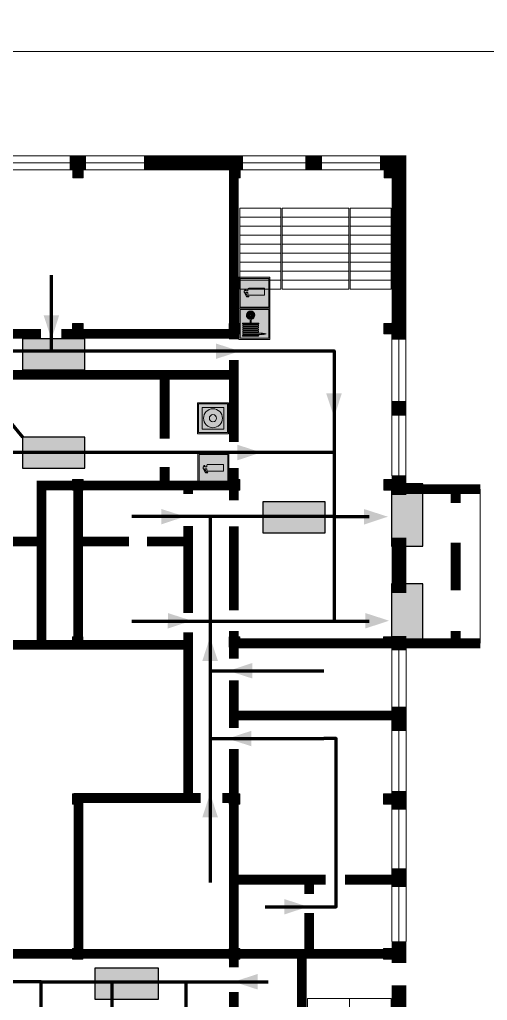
# Model space of a CAD drawing. Header units: millimetres. Extents: x 13810 to 67229, y 12374 to 21950.
# Drawn here: x 25803.9 to 25900, y 13954.5 to 14156.1 of the extents above; entities that cross this region are included whole.
import ezdxf

# ---------------------------------------------------------------- set-up
doc = ezdxf.new("R2010")
doc.units = ezdxf.units.MM
doc.layers.add('План_Штампы', color=7, linetype='Continuous')

# ---------------------------------------------------------------- blocks, each defined once
blk = doc.blocks.new('A$C32E8229D')
at = {"true_color": 0xffffff}
blk.add_hatch(color=7, dxfattribs=at).paths.add_polyline_path([(0, 0), (0, -8), (16, -8), (16, 0)])
h = blk.add_hatch(color=126)
h.paths.add_polyline_path([(0.2, -0.2), (15.8, -0.2), (15.8, -7.8), (0.2, -7.8)])
h.paths.add_polyline_path([(13.49, -2.05), (12.08, -2.05), (11.37, -2.63, 0.162397), (11.29, -2.84), (11.29, -3.63), (10.35, -3.63), (10.35, -4.05), (11.68, -4.05), (11.68, -3.48), (12.26, -4.28), (11.29, -5.1), (11.29, -6.78), (11.85, -6.78), (11.85, -5.44), (12.8, -4.64), (12.8, -5.94), (14.46, -5.94), (14.46, -5.39), (13.45, -5.39), (13.45, -3.97), (12.46, -2.59), (13.15, -2.59), (13.69, -3.34), (14.18, -3)], flags=16)
h.paths.add_polyline_path([(10.74, -1.82, 1), (11.8, -1.82, 1)], flags=16)
h.paths.add_polyline_path([(9.39, -3.59), (5.99, -3.59), (6.56, -3.03), (5.91, -3.03), (5.1, -3.83), (5.91, -4.64), (6.56, -4.64), (5.99, -4.09), (9.39, -4.09)], flags=16)
h.paths.add_polyline_path([(4.29, -1.08), (1.72, -1.08), (1.72, -6.6), (4.29, -6.6)], flags=16)
at = {"color": 126}
blk.add_lwpolyline([(16, -8), (0, -8), (0, 0), (16, 0)], close=True, dxfattribs=at)
blk = doc.blocks.new('A$C54414219')
at = {"true_color": 0xffffff}
h = blk.add_hatch(color=7, dxfattribs=at)
h.paths.add_polyline_path([(2.39, -9.45), (2.39, -18.3), (11.23, -18.3), (11.23, -9.45)], flags=0)
h.paths.add_polyline_path([(10.71, -13.87, -1), (2.92, -13.87, -1)], flags=0)
h.paths.add_polyline_path([(8.3, -13.87, -1), (5.33, -13.87, -1)], flags=0)
h.paths.add_polyline_path([(0.41, -7.47), (0.41, -20.27), (13.21, -20.27), (13.21, -7.47)])
h.paths.add_polyline_path([(0.92, -19.77), (12.71, -19.77), (12.71, -7.98), (0.92, -7.98)], flags=16)
h.paths.add_polyline_path([(11.23, -9.45), (11.23, -18.3), (2.39, -18.3), (2.39, -9.45)], flags=0)
at = {"lineweight": 5}
h = blk.add_hatch(color=242, dxfattribs=at)
h.paths.add_polyline_path([(12.71, -7.98), (0.92, -7.98), (0.92, -19.77), (12.71, -19.77)])
h.paths.add_polyline_path([(11.23, -18.3), (2.39, -18.3), (2.39, -9.45), (11.23, -9.45)], flags=16)
h.paths.add_polyline_path([(10.71, -13.87, -1), (2.92, -13.87, -1)], flags=0)
h.paths.add_polyline_path([(8.3, -13.87, -1), (5.33, -13.87, -1)], flags=0)
at = {"true_color": 0xffffff}
h = blk.add_hatch(color=7, dxfattribs=at)
h.paths.add_polyline_path([(2.39, -9.45), (2.39, -18.3), (11.23, -18.3), (11.23, -9.45)])
h.paths.add_polyline_path([(10.71, -13.87, -1), (2.92, -13.87, -1)], flags=16)
h.paths.add_polyline_path([(8.3, -13.87, -1), (5.33, -13.87, -1)], flags=0)
at = {"lineweight": 5}
h = blk.add_hatch(color=242, dxfattribs=at)
h.paths.add_polyline_path([(2.92, -13.87, 1), (10.71, -13.87, 1)])
h.paths.add_polyline_path([(8.3, -13.87, -1), (5.33, -13.87, -1)], flags=16)
at = {"color": 242, "lineweight": 5}
for p, q in [((0.41, -20.27), (0.41, -7.47)), ((0.41, -7.47), (13.21, -7.47)), ((0.41, -7.47), (13.21, -7.47)), ((13.21, -20.27), (13.21, -7.47)), ((0.41, -20.27), (13.21, -20.27))]:
    blk.add_line(p, q, dxfattribs=at)
for points in [[(0.92, -7.98), (12.71, -7.98), (12.71, -19.77), (0.92, -19.77)], [(2.39, -9.45), (11.23, -9.45), (11.23, -18.3), (2.39, -18.3)]]:
    blk.add_lwpolyline(points, close=True, dxfattribs=at)
for radius in [3.89, 1.49]:
    blk.add_circle((6.81, -13.87), radius, dxfattribs=at)
blk = doc.blocks.new('A$C7B4425F7')
at = {"true_color": 0xffffff}
blk.add_hatch(color=7, dxfattribs=at).paths.add_polyline_path([(0, 0), (-16, 0), (-16, -8), (0, -8)])
h = blk.add_hatch(color=126)
h.paths.add_polyline_path([(-0.2, -0.2), (-15.8, -0.2), (-15.8, -7.8), (-0.2, -7.8)])
h.paths.add_polyline_path([(-11.76, -2.03), (-11.76, -3.66), (-11.17, -3.66, -0.568275), (-11.17, -6.18), (-12.58, -6.18), (-12.58, -2.03)], flags=16)
h.paths.add_polyline_path([(-13.33, -4.12, -0.495768), (-13.59, -6.18), (-15.03, -6.18), (-15.03, -2.03), (-13.59, -2.03, -0.487973)], flags=16)
h.paths.add_polyline_path([(-10.25, -2.03), (-9.48, -2.03), (-9.48, -6.18), (-10.25, -6.18)], flags=16)
h.paths.add_polyline_path([(-13.84, -3.69), (-14.24, -3.69), (-14.24, -3.03), (-13.9, -3.03, -0.692621)], flags=0)
h.paths.add_polyline_path([(-9.15, -2.03), (-8.4, -2.03), (-8.04, -3.07), (-7.68, -2.03), (-6.93, -2.03), (-7.64, -4.1), (-6.93, -6.18), (-7.68, -6.18), (-8.04, -5.14), (-8.4, -6.18), (-9.15, -6.18), (-8.44, -4.1)], flags=16)
h.paths.add_polyline_path([(-11.76, -4.46), (-11.42, -4.46, -0.692621), (-11.36, -5.12), (-11.76, -5.12)], flags=0)
h.paths.add_polyline_path([(-13.9, -5.2), (-14.24, -5.2), (-14.24, -4.55), (-13.84, -4.55, -0.708038)], flags=0)
edge = h.paths.add_edge_path(flags=16)
edge.add_ellipse((-5.51, -4.08), major_axis=(0, 2.05), ratio=0.586184, start_angle=0, end_angle=360)
edge = h.paths.add_edge_path(flags=0)
edge.add_ellipse((-5.51, -4.08), major_axis=(0, 1.14), ratio=0.454828, start_angle=0, end_angle=360)
h.paths.add_polyline_path([(-4.13, -4.96, 0.377264), (-3.48, -4.52, 0.0555), (-3.16, -2.03), (-1.66, -2.03), (-1.66, -4.96), (-0.96, -4.96), (-0.96, -7.01), (-1.75, -7.01), (-1.75, -6.18), (-3.3, -6.18), (-3.3, -7.02), (-4.13, -7.02)], flags=16)
h.paths.add_polyline_path([(-2.73, -2.91), (-2.28, -2.91), (-2.28, -4.96), (-3.05, -4.96, 0.079136)], flags=0)
at = {"color": 126}
blk.add_lwpolyline([(-16, -8), (0, -8), (0, 0), (-16, 0)], close=True, dxfattribs=at)
blk = doc.blocks.new('A$C3AD82952')
at = {"true_color": 0xf5f5ff}
h = blk.add_hatch(color=7, dxfattribs=at)
h.dxf.hatch_style = 1
h.paths.add_polyline_path([(8.21, 8.73, 0.414214), (7.89, 9.05), (7.22, 9.05), (7.22, 9.92), (7.59, 9.92, 1), (7.57, 10.36), (7.22, 10.36), (7.22, 10.6), (6.43, 10.6), (6.43, 10.36), (6.01, 10.36), (4.74, 9.59), (4.74, 8.69), (4.98, 8.73), (4.98, 9.26), (6.12, 9.91), (6.43, 9.91), (6.43, 9.05), (5.76, 9.05, 0.414214), (5.44, 8.73), (5.44, 2.2), (8.21, 2.2)], flags=0)
h.paths.add_polyline_path([(12.8, 12.8), (0, 12.8), (0, 0), (12.8, 0)])
h.paths.add_polyline_path([(0.51, 12.29), (12.29, 12.29), (12.29, 0.51), (0.51, 0.51)], flags=16)
h.paths.add_polyline_path([(4.74, 9.59), (6.01, 10.36), (6.43, 10.36), (6.43, 10.6), (7.22, 10.6), (7.22, 10.36), (7.59, 10.36, -0.94586), (7.59, 9.92), (7.22, 9.92), (7.22, 9.05), (7.89, 9.05, -0.414214), (8.21, 8.73), (8.21, 2.2), (5.44, 2.2), (5.44, 8.73, -0.414214), (5.76, 9.05), (6.43, 9.05), (6.43, 9.91), (6.12, 9.91), (4.98, 9.26), (4.98, 8.73), (4.74, 8.69)], flags=0)
h = blk.add_hatch(color=242)
h.dxf.hatch_style = 1
h.paths.add_polyline_path([(12.29, 12.29), (0.51, 12.29), (0.51, 0.51), (12.29, 0.51)])
h.paths.add_polyline_path([(4.74, 8.69), (4.74, 9.59), (6.01, 10.36), (6.43, 10.36), (6.43, 10.6), (7.22, 10.6), (7.22, 10.36), (7.59, 10.36, -0.94586), (7.59, 9.92), (7.22, 9.92), (7.22, 9.05), (7.89, 9.05, -0.414214), (8.21, 8.73), (8.21, 2.2), (5.44, 2.2), (5.44, 8.73, -0.414214), (5.76, 9.05), (6.43, 9.05), (6.43, 9.91), (6.12, 9.91), (4.98, 9.26), (4.98, 8.73)], flags=16)
h = blk.add_hatch(color=7, dxfattribs=at)
h.dxf.hatch_style = 1
h.paths.add_polyline_path([(8.21, 8.73, 0.414214), (7.89, 9.05), (7.22, 9.05), (7.22, 9.92), (7.59, 9.92, 1), (7.57, 10.36), (7.22, 10.36), (7.22, 10.6), (6.43, 10.6), (6.43, 10.36), (6.01, 10.36), (4.74, 9.59), (4.74, 8.69), (4.98, 8.73), (4.98, 9.26), (6.12, 9.91), (6.43, 9.91), (6.43, 9.05), (5.76, 9.05, 0.414214), (5.44, 8.73), (5.44, 2.2), (8.21, 2.2)])
at = {"color": 242, "lineweight": 5}
for p, q in [((0, 0), (0, 12.8)), ((0, 12.8), (12.8, 12.8)), ((12.8, 0), (12.8, 12.8)), ((6.01, 10.36), (4.74, 9.59)), ((4.74, 9.59), (4.74, 8.69)), ((4.74, 8.69), (4.98, 8.73)), ((4.98, 9.26), (6.12, 9.91)), ((4.98, 8.73), (4.98, 9.26)), ((5.44, 2.2), (5.44, 8.73)), ((5.76, 9.05), (6.43, 9.05)), ((6.01, 10.36), (6.43, 10.36)), ((6.12, 9.91), (6.43, 9.91)), ((7.22, 10.6), (6.43, 10.6)), ((6.43, 10.6), (6.43, 10.36)), ((6.43, 9.91), (6.43, 9.05)), ((7.22, 10.36), (7.22, 10.6)), ((7.59, 10.36), (7.22, 10.36)), ((7.22, 9.05), (7.22, 9.92)), ((7.59, 9.92), (7.22, 9.92)), ((7.89, 9.05), (7.22, 9.05)), ((8.21, 2.2), (8.21, 8.73)), ((0, 0), (12.8, 0)), ((5.44, 2.2), (8.21, 2.2))]:
    blk.add_line(p, q, dxfattribs=at)
blk.add_lwpolyline([(0.51, 12.29), (12.29, 12.29), (12.29, 0.51), (0.51, 0.51)], close=True, dxfattribs=at)
for centre, radius, start, end in [((5.76, 8.73), 0.32, 90, 180), ((7.58, 10.14), 0.223, 273.1875, 86.8125), ((7.89, 8.73), 0.32, 0, 90)]:
    blk.add_arc(centre, radius, start, end, dxfattribs=at)
blk = doc.blocks.new('A$C37112FD5')
at = {"true_color": 0xf5f5ff}
h = blk.add_hatch(color=7, dxfattribs=at)
h.dxf.hatch_style = 1
h.paths.add_polyline_path([(12.8, -7.4), (0, -7.4), (0, -20.2), (12.8, -20.2)])
h.paths.add_polyline_path([(12.29, -7.91), (12.29, -19.69), (0.51, -19.69), (0.51, -7.91)], flags=16)
h.paths.add_polyline_path([(4.98, -9.04, -0.42597), (5.17, -9.22), (5.17, -12.25), (5.17, -15.29, -0.432244), (4.98, -15.47), (4.83, -15.47, -0.42597), (4.64, -15.29), (4.64, -12.25), (4.64, -9.22, -0.432244), (4.83, -9.04)], flags=0)
h.paths.add_polyline_path([(4.28, -9.22), (4.28, -12.25), (4.28, -15.29, -0.432244), (4.09, -15.47), (3.94, -15.47, -0.42597), (3.75, -15.29), (3.75, -12.25), (3.75, -9.22, -0.432244), (3.94, -9.04), (4.09, -9.04, -0.42597)], flags=0)
h.paths.add_polyline_path([(5.72, -9.04), (5.87, -9.04, -0.42597), (6.06, -9.22), (6.06, -12.25), (6.06, -15.29, -0.432244), (5.87, -15.47), (5.72, -15.47, -0.42597), (5.53, -15.29), (5.53, -12.25), (5.53, -9.22, -0.432244)], flags=0)
h.paths.add_polyline_path([(6.42, -8.9), (6.5, -8.9, -0.42597), (6.69, -9.08), (6.69, -12.03), (8.21, -12.03, -15.824349), (8.21, -12.47), (6.69, -12.47), (6.69, -15.42, -0.432244), (6.5, -15.6), (6.42, -15.6)], flags=0)
h.paths.add_polyline_path([(3.39, -9.22), (3.39, -12.25), (3.39, -15.29, -0.432244), (3.2, -15.47), (3.05, -15.47, -0.42597), (2.85, -15.29), (2.85, -12.25), (2.85, -9.22, -0.432244), (3.05, -9.04), (3.2, -9.04, -0.42597)], flags=0)
h.paths.add_polyline_path([(2.5, -9.22), (2.5, -16.71), (1.96, -16.71), (1.96, -9.22, -0.432244), (2.15, -9.04), (2.31, -9.04, -0.42597)], flags=0)
h.paths.add_polyline_path([(1.61, -8.9), (1.61, -15.6), (1.57, -15.6, -0.42597), (1.37, -15.42), (1.37, -12.03), (1.37, -9.09, -0.432244), (1.57, -8.9)], flags=0)
h.paths.add_polyline_path([(9.76, -10.81), (9.76, -12.03), (8.49, -12.03, -0.336371)], flags=0)
h.paths.add_polyline_path([(8.49, -12.47), (9.76, -12.47), (9.76, -13.7, -0.336371)], flags=0)
h.paths.add_polyline_path([(10.11, -10.81, -0.336371), (11.38, -12.03), (10.11, -12.03)], flags=0)
h.paths.add_polyline_path([(10.11, -12.47), (11.38, -12.47, -0.336371), (10.11, -13.7)], flags=0)
h.paths.add_polyline_path([(2.5, -16.84), (2.5, -17.05), (1.97, -17.05), (1.97, -16.84)], flags=0)
h.paths.add_polyline_path([(2.5, -17.24, -0.033778), (2.24, -18.6, -0.033778), (1.97, -17.24)], flags=0)
h = blk.add_hatch(color=242)
h.dxf.hatch_style = 1
h.paths.add_polyline_path([(12.29, -7.91), (0.51, -7.91), (0.51, -19.69), (12.29, -19.69)])
h.paths.add_polyline_path([(6.42, -15.6), (6.42, -8.9), (6.5, -8.9, -0.42597), (6.69, -9.08), (6.69, -12.03), (8.21, -12.03, -15.824349), (8.21, -12.47), (6.69, -12.47), (6.69, -15.42, -0.432244), (6.5, -15.6)], flags=16)
h.paths.add_polyline_path([(5.87, -15.47), (5.72, -15.47, -0.42597), (5.53, -15.29), (5.53, -12.25), (5.53, -9.22, -0.432244), (5.72, -9.04), (5.87, -9.04, -0.42597), (6.06, -9.22), (6.06, -12.25), (6.06, -15.29, -0.432244)], flags=16)
h.paths.add_polyline_path([(4.98, -15.47), (4.83, -15.47, -0.42597), (4.64, -15.29), (4.64, -12.25), (4.64, -9.22, -0.432244), (4.83, -9.04), (4.98, -9.04, -0.42597), (5.17, -9.22), (5.17, -12.25), (5.17, -15.29, -0.432244)], flags=16)
h.paths.add_polyline_path([(4.09, -15.47), (3.94, -15.47, -0.42597), (3.75, -15.29), (3.75, -12.25), (3.75, -9.22, -0.432244), (3.94, -9.04), (4.09, -9.04, -0.42597), (4.28, -9.22), (4.28, -12.25), (4.28, -15.29, -0.432244)], flags=16)
h.paths.add_polyline_path([(3.2, -15.47), (3.05, -15.47, -0.42597), (2.85, -15.29), (2.85, -12.25), (2.85, -9.22, -0.432244), (3.05, -9.04), (3.2, -9.04, -0.42597), (3.39, -9.22), (3.39, -12.25), (3.39, -15.29, -0.432244)], flags=16)
h.paths.add_polyline_path([(2.5, -17.05), (1.97, -17.05), (1.97, -16.84), (2.5, -16.84)], flags=16)
h.paths.add_polyline_path([(2.5, -17.24, -0.033778), (2.24, -18.6, -0.033778), (1.97, -17.24)], flags=16)
h.paths.add_polyline_path([(2.5, -16.71), (1.96, -16.71), (1.96, -9.22, -0.432244), (2.15, -9.04), (2.31, -9.04, -0.42597), (2.5, -9.22)], flags=16)
h.paths.add_polyline_path([(1.61, -15.6), (1.57, -15.6, -0.42597), (1.37, -15.42), (1.37, -12.03), (1.37, -9.09, -0.432244), (1.57, -8.9), (1.61, -8.9)], flags=16)
h.paths.add_polyline_path([(8.49, -12.47), (9.76, -12.47), (9.76, -13.7, -0.336371)], flags=0)
h.paths.add_polyline_path([(10.11, -13.7), (10.11, -12.47), (11.38, -12.47, -0.336371)], flags=0)
h.paths.add_polyline_path([(8.49, -12.03, -0.336371), (9.76, -10.81), (9.76, -12.03)], flags=0)
h.paths.add_polyline_path([(10.11, -12.03), (10.11, -10.81, -0.336371), (11.38, -12.03)], flags=0)
h = blk.add_hatch(color=7, dxfattribs=at)
h.dxf.hatch_style = 1
h.paths.add_polyline_path([(1.61, -8.9), (1.57, -8.9, 0.432244), (1.37, -9.09), (1.37, -12.03), (1.37, -15.42, 0.42597), (1.57, -15.6), (1.61, -15.6)])
h.paths.add_polyline_path([(2.5, -9.22, 0.42597), (2.31, -9.04), (2.15, -9.04, 0.432244), (1.96, -9.22), (1.96, -16.71), (2.5, -16.71)])
h.paths.add_polyline_path([(2.5, -16.84), (1.97, -16.84), (1.97, -17.05), (2.5, -17.05)])
h.paths.add_polyline_path([(2.5, -17.24), (1.97, -17.24, 0.033778), (2.24, -18.6, 0.033778)])
h.paths.add_polyline_path([(3.39, -12.25), (3.39, -9.22, 0.42597), (3.2, -9.04), (3.05, -9.04, 0.432244), (2.85, -9.22), (2.85, -12.25), (2.85, -15.29, 0.42597), (3.05, -15.47), (3.2, -15.47, 0.432244), (3.39, -15.29)])
h.paths.add_polyline_path([(4.28, -12.25), (4.28, -9.22, 0.42597), (4.09, -9.04), (3.94, -9.04, 0.432244), (3.75, -9.22), (3.75, -12.25), (3.75, -15.29, 0.42597), (3.94, -15.47), (4.09, -15.47, 0.432244), (4.28, -15.29)])
h.paths.add_polyline_path([(5.17, -12.25), (5.17, -9.22, 0.42597), (4.98, -9.04), (4.83, -9.04, 0.432244), (4.64, -9.22), (4.64, -12.25), (4.64, -15.29, 0.42597), (4.83, -15.47), (4.98, -15.47, 0.432244), (5.17, -15.29)])
h.paths.add_polyline_path([(6.06, -12.25), (6.06, -9.22, 0.42597), (5.87, -9.04), (5.72, -9.04, 0.432244), (5.53, -9.22), (5.53, -12.25), (5.53, -15.29, 0.42597), (5.72, -15.47), (5.87, -15.47, 0.432244), (6.06, -15.29)])
h.paths.add_polyline_path([(6.69, -12.47), (8.21, -12.47, 15.824349), (8.21, -12.03), (6.69, -12.03), (6.69, -9.08, 0.42597), (6.5, -8.9), (6.42, -8.9), (6.42, -15.6), (6.5, -15.6, 0.432244), (6.69, -15.42)])
h.paths.add_polyline_path([(8.49, -12.47), (9.76, -12.47), (9.76, -13.7, -0.336371)], flags=16)
h.paths.add_polyline_path([(8.49, -12.03, -0.336371), (9.76, -10.81), (9.76, -12.03)], flags=16)
h.paths.add_polyline_path([(10.11, -12.47), (11.38, -12.47, -0.336371), (10.11, -13.7)], flags=16)
h.paths.add_polyline_path([(10.11, -12.03), (10.11, -10.81, -0.336371), (11.38, -12.03)], flags=16)
h = blk.add_hatch(color=242)
h.dxf.hatch_style = 1
h.paths.add_polyline_path([(9.76, -10.81, 0.336371), (8.49, -12.03), (9.76, -12.03)])
h.paths.add_polyline_path([(10.11, -10.81), (10.11, -12.03), (11.38, -12.03, 0.336371)])
h.paths.add_polyline_path([(11.38, -12.47), (10.11, -12.47), (10.11, -13.7, 0.336371)])
h.paths.add_polyline_path([(9.76, -12.47), (8.49, -12.47, 0.336371), (9.76, -13.7)])
at = {"color": 242, "lineweight": 5}
for p, q in [((0, -20.2), (0, -7.4)), ((0, -7.4), (12.8, -7.4)), ((12.8, -20.2), (12.8, -7.4)), ((1.37, -12.03), (1.37, -9.08)), ((1.37, -12.03), (1.37, -15.42)), ((1.57, -8.9), (1.61, -8.9)), ((1.61, -8.9), (1.61, -15.6)), ((1.96, -16.71), (1.96, -9.22)), ((2.15, -9.04), (2.31, -9.04)), ((2.5, -16.71), (2.5, -9.22)), ((2.85, -12.25), (2.85, -9.22)), ((3.05, -9.04), (3.2, -9.04)), ((3.39, -12.25), (3.39, -9.22)), ((3.75, -12.25), (3.75, -9.22)), ((3.94, -9.04), (4.09, -9.04)), ((4.28, -12.25), (4.28, -9.22)), ((4.64, -12.25), (4.64, -9.22)), ((4.83, -9.04), (4.98, -9.04)), ((5.17, -12.25), (5.17, -9.22)), ((5.53, -12.25), (5.53, -9.22)), ((5.72, -9.04), (5.87, -9.04)), ((6.06, -12.25), (6.06, -9.22)), ((6.42, -8.9), (6.42, -15.6)), ((6.5, -8.9), (6.42, -8.9)), ((6.69, -12.03), (6.69, -9.08)), ((8.21, -12.03), (6.69, -12.03)), ((9.76, -12.03), (8.49, -12.03)), ((9.76, -10.81), (9.76, -12.03)), ((10.11, -10.81), (10.11, -12.03)), ((11.38, -12.03), (10.11, -12.03)), ((1.57, -15.6), (1.61, -15.6)), ((2.85, -12.25), (2.85, -15.29)), ((3.05, -15.47), (3.2, -15.47)), ((3.39, -12.25), (3.39, -15.29)), ((3.75, -12.25), (3.75, -15.29)), ((3.94, -15.47), (4.09, -15.47)), ((4.28, -12.25), (4.28, -15.29)), ((4.64, -12.25), (4.64, -15.29)), ((4.83, -15.47), (4.98, -15.47)), ((5.17, -12.25), (5.17, -15.29)), ((5.53, -12.25), (5.53, -15.29)), ((5.72, -15.47), (5.87, -15.47)), ((6.06, -12.25), (6.06, -15.29)), ((6.42, -15.6), (6.5, -15.6)), ((8.21, -12.47), (6.69, -12.47)), ((6.69, -12.47), (6.69, -15.42)), ((9.76, -12.47), (8.49, -12.47)), ((9.76, -12.47), (9.76, -13.7)), ((11.38, -12.47), (10.11, -12.47)), ((10.11, -12.47), (10.11, -13.7)), ((1.96, -16.71), (2.5, -16.71)), ((1.97, -16.84), (2.5, -16.84)), ((1.97, -17.05), (1.97, -16.84)), ((2.5, -17.05), (1.97, -17.05)), ((1.97, -17.24), (2.5, -17.24)), ((2.5, -16.84), (2.5, -17.05)), ((0, -20.2), (12.8, -20.2))]:
    blk.add_line(p, q, dxfattribs=at)
blk.add_lwpolyline([(0.51, -7.91), (12.29, -7.91), (12.29, -19.69), (0.51, -19.69)], close=True, dxfattribs=at)
for centre, radius, start, end in [((1.56, -9.09), 0.182, 87.1027, 180.6071), ((2.15, -9.22), 0.182, 87.1027, 180.6071), ((2.32, -9.22), 0.182, 359.3929, 92.8973), ((3.04, -9.22), 0.182, 87.1027, 180.6071), ((3.21, -9.22), 0.182, 359.3929, 92.8973), ((3.93, -9.22), 0.182, 87.1027, 180.6071), ((4.1, -9.22), 0.182, 359.3929, 92.8973), ((4.82, -9.22), 0.182, 87.1027, 180.6071), ((4.99, -9.22), 0.182, 359.3929, 92.8973), ((5.71, -9.22), 0.182, 87.1027, 180.6071), ((5.88, -9.22), 0.182, 359.3929, 92.8973), ((6.51, -9.09), 0.182, 359.3929, 92.8973), ((9.93, -12.25), 1.74, 187.2319, 172.7681), ((9.93, -12.25), 1.46, 96.9927, 171.3585), ((9.93, -12.25), 1.46, 8.6415, 83.0073), ((1.56, -15.42), 0.182, 179.3929, 272.8973), ((3.04, -15.29), 0.182, 179.3929, 272.8973), ((3.21, -15.29), 0.182, 267.1027, 0.6071), ((3.93, -15.29), 0.182, 179.3929, 272.8973), ((4.1, -15.29), 0.182, 267.1027, 0.6071), ((4.82, -15.29), 0.182, 179.3929, 272.8973), ((4.99, -15.29), 0.182, 267.1027, 0.6071), ((5.71, -15.29), 0.182, 179.3929, 272.8973), ((5.88, -15.29), 0.182, 267.1027, 0.6071), ((6.51, -15.42), 0.182, 267.1027, 0.6071), ((9.93, -12.25), 1.46, 188.6415, 263.0073), ((9.93, -12.25), 1.46, 276.9927, 351.3585), ((12.17, -15.98), 10.27, 187.041, 194.7793), ((-7.7, -15.98), 10.27, 345.2207, 352.959)]:
    blk.add_arc(centre, radius, start, end, dxfattribs=at)

msp = doc.modelspace()

# ---------------------------------------------------------------- hatches: boundary and pattern name
at = {"lineweight": 0}
h = msp.add_hatch(color=256, dxfattribs=at)
h.dxf.hatch_style = 1
h.paths.add_polyline_path([(25816.98, 14125.77), (25814.82, 14125.77), (25814.82, 14123.62), (25816.98, 14123.62)])
h = msp.add_hatch(color=256, dxfattribs=at)
h.dxf.hatch_style = 1
h.paths.add_polyline_path([(25849.19, 14125.77), (25847.03, 14125.77), (25847.03, 14123.62), (25849.19, 14123.62)])
h = msp.add_hatch(color=256, dxfattribs=at)
h.dxf.hatch_style = 1
h.paths.add_polyline_path([(25880.92, 14125.77), (25878.76, 14125.77), (25878.76, 14123.62), (25880.92, 14123.62)])
h = msp.add_hatch(color=256, dxfattribs=at)
h.dxf.hatch_style = 1
h.paths.add_polyline_path([(25816.93, 14093.66), (25814.77, 14093.66), (25814.77, 14091.51), (25816.93, 14091.51)])
h = msp.add_hatch(color=256, dxfattribs=at)
h.dxf.hatch_style = 1
h.paths.add_polyline_path([(25849.14, 14093.66), (25846.98, 14093.66), (25846.98, 14091.51), (25849.14, 14091.51)])
h = msp.add_hatch(color=256, dxfattribs=at)
h.dxf.hatch_style = 1
h.paths.add_polyline_path([(25880.88, 14093.66), (25878.72, 14093.66), (25878.72, 14091.51), (25880.88, 14091.51)])
h = msp.add_hatch(color=256, dxfattribs=at)
h.dxf.hatch_style = 1
h.paths.add_polyline_path([(25816.93, 14061.55), (25814.77, 14061.55), (25814.77, 14059.39), (25816.93, 14059.39)])
h = msp.add_hatch(color=256, dxfattribs=at)
h.dxf.hatch_style = 1
h.paths.add_polyline_path([(25849.13, 14061.55), (25846.98, 14061.55), (25846.98, 14059.39), (25849.13, 14059.39)])
h = msp.add_hatch(color=256, dxfattribs=at)
h.dxf.hatch_style = 1
h.paths.add_polyline_path([(25880.87, 14061.55), (25878.71, 14061.55), (25878.71, 14059.39), (25880.87, 14059.39)])
h = msp.add_hatch(color=256, dxfattribs=at)
h.dxf.hatch_style = 1
h.paths.add_polyline_path([(25816.9, 14029.23), (25814.74, 14029.23), (25814.74, 14027.07), (25816.9, 14027.07)])
h = msp.add_hatch(color=256, dxfattribs=at)
h.dxf.hatch_style = 1
h.paths.add_polyline_path([(25849.11, 14029.23), (25846.95, 14029.23), (25846.95, 14027.07), (25849.11, 14027.07)])
h = msp.add_hatch(color=256, dxfattribs=at)
h.dxf.hatch_style = 1
h.paths.add_polyline_path([(25880.84, 14029.23), (25878.68, 14029.23), (25878.68, 14027.07), (25880.84, 14027.07)])
h = msp.add_hatch(color=256, dxfattribs=at)
h.dxf.hatch_style = 1
h.paths.add_polyline_path([(25816.9, 13996.95), (25814.74, 13996.95), (25814.74, 13994.79), (25816.9, 13994.79)])
h = msp.add_hatch(color=256, dxfattribs=at)
h.dxf.hatch_style = 1
h.paths.add_polyline_path([(25849.11, 13996.95), (25846.95, 13996.95), (25846.95, 13994.79), (25849.11, 13994.79)])
h = msp.add_hatch(color=256, dxfattribs=at)
h.dxf.hatch_style = 1
h.paths.add_polyline_path([(25880.84, 13996.95), (25878.68, 13996.95), (25878.68, 13994.79), (25880.84, 13994.79)])
h = msp.add_hatch(color=256, dxfattribs=at)
h.dxf.hatch_style = 1
h.paths.add_polyline_path([(25816.9, 13965.11), (25814.74, 13965.11), (25814.74, 13962.95), (25816.9, 13962.95)])
h = msp.add_hatch(color=256, dxfattribs=at)
h.dxf.hatch_style = 1
h.paths.add_polyline_path([(25849.11, 13965.11), (25846.95, 13965.11), (25846.95, 13962.95), (25849.11, 13962.95)])
h = msp.add_hatch(color=256, dxfattribs=at)
h.dxf.hatch_style = 1
h.paths.add_polyline_path([(25880.84, 13965.11), (25878.68, 13965.11), (25878.68, 13962.95), (25880.84, 13962.95)])

# ---------------------------------------------------------------- linework, layer by layer
at = {"color": 126, "lineweight": 0, "true_color": 0x008754}
for points in [[(25424.83, 14544.6), (26024.83, 14544.6), (26024.83, 14149.6), (25424.83, 14149.6)], [(25424.83, 14149.6), (26024.83, 14149.6), (26024.83, 13754.6), (25424.83, 13754.6)]]:
    msp.add_lwpolyline(points, close=True, dxfattribs=at)
at = {"lineweight": 0}
for points in [[(25689.29, 14128.12), (25880.25, 14128.12)], [(25689.33, 14126.71), (25880.29, 14126.71)], [(25689.23, 14125.27), (25880.19, 14125.27)], [(25880.39, 14062.34), (25880.39, 14093.8)], [(25881.81, 14062.42), (25881.81, 14093.88)], [(25883.22, 14062.27), (25883.22, 14093.73)], [(25898.53, 14059.56), (25898.53, 14027.89)], [(25880.34, 13966.58), (25880.34, 14026.82)], [(25881.81, 13966.61), (25881.81, 14026.85)], [(25883.28, 13966.57), (25883.28, 14026.81)]]:
    msp.add_lwpolyline(points, dxfattribs=at)
for points, const_width in [([(25814.2, 14126.71), (25817.57, 14126.71)], 3), ([(25829.48, 14126.71), (25849.82, 14126.71)], 3), ([(25847.9, 14090.37), (25847.9, 14126.54)], 2), ([(25862.61, 14126.71), (25866.04, 14126.71)], 3), ([(25877.94, 14126.71), (25881.81, 14126.71), (25881.81, 14090.29)], 3), ([(25783.66, 14091.51), (25808.33, 14091.51)], 2), ([(25812.49, 14091.51), (25847.9, 14091.51)], 2), ([(25847.9, 14069.27), (25847.9, 14086.17)], 2), ([(25783.66, 14083.07), (25847.9, 14083.07)], 2), ([(25881.81, 14077.73), (25881.81, 14074.67)], 3), ([(25847.9, 14057.27), (25847.9, 14063.97)], 2), ([(25881.81, 14062.42), (25881.81, 14058.38)], 3), ([(25808.42, 14048.8), (25808.42, 14060.33), (25847.9, 14060.33)], 2), ([(25815.92, 14060.33), (25815.92, 14027.59), (25808.42, 14027.59), (25838.52, 14027.59)], 2), ([(25838.52, 14060.33), (25838.52, 14058.59)], 2), ([(25882.16, 14059.56), (25898.53, 14059.56)], 2), ([(25893.48, 14059.56), (25893.48, 14056.76)], 2), ([(25838.52, 14052.03), (25838.52, 14034.11)], 2), ([(25847.9, 14034.69), (25847.9, 14051.94)], 2), ([(25796.45, 14038.71), (25796.45, 14048.8), (25808.42, 14048.8), (25808.42, 14027.59), (25796.45, 14027.59), (25796.45, 14034.59)], 2), ([(25815.92, 14048.8), (25826.39, 14048.8)], 2), ([(25838.52, 14048.8), (25830.06, 14048.8)], 2), ([(25881.81, 14049.63), (25881.81, 14038.21)], 3), ([(25893.48, 14048.55), (25893.48, 14038.8)], 2), ([(25838.52, 14030.18), (25838.52, 13996.08), (25841.13, 13996.08)], 2), ([(25847.9, 14024.7), (25847.9, 14030.41)], 2), ([(25881.81, 14029.36), (25881.81, 14026.47)], 3), ([(25893.48, 14027.89), (25893.48, 14030.4)], 2), ([(25898.53, 14027.89), (25847.9, 14027.89)], 2), ([(25847.9, 14010.46), (25847.9, 14020.25)], 2), ([(25881.81, 14014.85), (25881.81, 14009.86)], 3), ([(25847.9, 14013.06), (25881.39, 14013.06)], 2), ([(25847.9, 13961.27), (25847.9, 14006.19)], 2), ([(25881.81, 13997.53), (25881.81, 13993.71)], 3), ([(25838.52, 13996.08), (25816.02, 13996.08), (25816.02, 13963.92)], 2), ([(25847.9, 13996.08), (25845.52, 13996.08)], 2), ([(25881.81, 13981.63), (25881.81, 13977.77)], 3), ([(25847.9, 13979.29), (25866.77, 13979.29)], 2), ([(25863.41, 13979.29), (25863.41, 13976.31)], 2), ([(25870.72, 13979.29), (25881.58, 13979.29)], 2), ([(25863.41, 13964.06), (25863.41, 13972.45)], 2), ([(25881.81, 13966.61), (25881.81, 13962.14)], 3), ([(25781.18, 13964.06), (25882.12, 13964.06)], 2), ([(25861.88, 13964.06), (25861.88, 13928.24)], 2), ([(25881.81, 13957.59), (25881.81, 13945.08)], 3), ([(25839.72, 13951.22), (25847.9, 13951.22), (25847.9, 13956.19), (25847.9, 13929.37)], 2)]:
    msp.add_lwpolyline(points, dxfattribs=dict(at, const_width=const_width))
for points in [[(25814.82, 14125.77), (25816.98, 14125.77), (25816.98, 14123.62), (25814.82, 14123.62)], [(25847.03, 14125.77), (25849.19, 14125.77), (25849.19, 14123.62), (25847.03, 14123.62)], [(25878.76, 14125.77), (25880.92, 14125.77), (25880.92, 14123.62), (25878.76, 14123.62)], [(25849.17, 14115.49), (25857.58, 14115.49), (25857.58, 14117.34), (25849.17, 14117.34)], [(25857.87, 14115.49), (25871.53, 14115.49), (25871.53, 14117.34), (25857.87, 14117.34)], [(25871.8, 14115.49), (25880.21, 14115.49), (25880.21, 14117.34), (25871.8, 14117.34)], [(25849.17, 14113.65), (25857.58, 14113.65), (25857.58, 14115.49), (25849.17, 14115.49)], [(25857.87, 14113.65), (25871.53, 14113.65), (25871.53, 14115.49), (25857.87, 14115.49)], [(25871.8, 14113.65), (25880.21, 14113.65), (25880.21, 14115.49), (25871.8, 14115.49)], [(25849.17, 14111.8), (25857.58, 14111.8), (25857.58, 14113.65), (25849.17, 14113.65)], [(25857.87, 14111.8), (25871.53, 14111.8), (25871.53, 14113.65), (25857.87, 14113.65)], [(25871.8, 14111.8), (25880.21, 14111.8), (25880.21, 14113.65), (25871.8, 14113.65)], [(25849.17, 14109.96), (25857.58, 14109.96), (25857.58, 14111.8), (25849.17, 14111.8)], [(25857.87, 14109.96), (25871.53, 14109.96), (25871.53, 14111.8), (25857.87, 14111.8)], [(25871.8, 14109.96), (25880.21, 14109.96), (25880.21, 14111.8), (25871.8, 14111.8)], [(25849.17, 14108.12), (25857.58, 14108.12), (25857.58, 14109.96), (25849.17, 14109.96)], [(25857.87, 14108.12), (25871.53, 14108.12), (25871.53, 14109.96), (25857.87, 14109.96)], [(25871.8, 14108.12), (25880.21, 14108.12), (25880.21, 14109.96), (25871.8, 14109.96)], [(25849.17, 14106.27), (25857.58, 14106.27), (25857.58, 14108.12), (25849.17, 14108.12)], [(25849.17, 14104.43), (25857.58, 14104.43), (25857.58, 14106.27), (25849.17, 14106.27)], [(25857.87, 14106.27), (25871.53, 14106.27), (25871.53, 14108.12), (25857.87, 14108.12)], [(25857.87, 14104.43), (25871.53, 14104.43), (25871.53, 14106.27), (25857.87, 14106.27)], [(25871.8, 14106.27), (25880.21, 14106.27), (25880.21, 14108.12), (25871.8, 14108.12)], [(25871.8, 14104.43), (25880.21, 14104.43), (25880.21, 14106.27), (25871.8, 14106.27)], [(25849.17, 14102.59), (25857.58, 14102.59), (25857.58, 14104.43), (25849.17, 14104.43)], [(25857.87, 14102.59), (25871.53, 14102.59), (25871.53, 14104.43), (25857.87, 14104.43)], [(25871.8, 14102.59), (25880.21, 14102.59), (25880.21, 14104.43), (25871.8, 14104.43)], [(25849.17, 14100.74), (25857.58, 14100.74), (25857.58, 14102.59), (25849.17, 14102.59)], [(25857.87, 14100.74), (25871.53, 14100.74), (25871.53, 14102.59), (25857.87, 14102.59)], [(25871.8, 14100.74), (25880.21, 14100.74), (25880.21, 14102.59), (25871.8, 14102.59)], [(25814.77, 14093.66), (25816.93, 14093.66), (25816.93, 14091.51), (25814.77, 14091.51)], [(25846.98, 14093.66), (25849.14, 14093.66), (25849.14, 14091.51), (25846.98, 14091.51)], [(25878.72, 14093.66), (25880.88, 14093.66), (25880.88, 14091.51), (25878.72, 14091.51)], [(25814.77, 14061.55), (25816.93, 14061.55), (25816.93, 14059.39), (25814.77, 14059.39)], [(25846.98, 14061.55), (25849.13, 14061.55), (25849.13, 14059.39), (25846.98, 14059.39)], [(25878.71, 14061.55), (25880.87, 14061.55), (25880.87, 14059.39), (25878.71, 14059.39)], [(25814.74, 14029.23), (25816.9, 14029.23), (25816.9, 14027.07), (25814.74, 14027.07)], [(25846.95, 14029.23), (25849.11, 14029.23), (25849.11, 14027.07), (25846.95, 14027.07)], [(25878.68, 14029.23), (25880.84, 14029.23), (25880.84, 14027.07), (25878.68, 14027.07)], [(25814.74, 13996.95), (25816.9, 13996.95), (25816.9, 13994.79), (25814.74, 13994.79)], [(25846.95, 13996.95), (25849.11, 13996.95), (25849.11, 13994.79), (25846.95, 13994.79)], [(25878.68, 13996.95), (25880.84, 13996.95), (25880.84, 13994.79), (25878.68, 13994.79)], [(25814.74, 13965.11), (25816.9, 13965.11), (25816.9, 13962.95), (25814.74, 13962.95)], [(25846.95, 13965.11), (25849.11, 13965.11), (25849.11, 13962.95), (25846.95, 13962.95)], [(25878.68, 13965.11), (25880.84, 13965.11), (25880.84, 13962.95), (25878.68, 13962.95)], [(25863.06, 13952.98), (25871.65, 13952.98), (25871.65, 13954.88), (25863.06, 13954.88)], [(25871.65, 13952.98), (25880.24, 13952.98), (25880.24, 13954.88), (25871.65, 13954.88)]]:
    msp.add_lwpolyline(points, close=True, dxfattribs=at)
at = {"color": 126, "lineweight": 100, "true_color": 0x008754}
for points in [[(25810.44, 14088), (25810.44, 14103.58)], [(25776.69, 14095.54), (25776.69, 14080.8), (25776.69, 14088), (25868.53, 14088), (25868.53, 14053.96), (25875.69, 14053.96)], [(25787.74, 14079.15), (25797.21, 14079.15), (25804.48, 14070.3)], [(25790.54, 14067.16), (25868.53, 14067.16)], [(25868.53, 14053.96), (25826.96, 14053.96)], [(25843.04, 14053.96), (25843.04, 13978.71)], [(25868.53, 14053.96), (25868.53, 14032.47)], [(25826.96, 14032.47), (25875.69, 14032.47)], [(25843.04, 14022.23), (25866.38, 14022.23)], [(25843.04, 14008.29), (25866.38, 14008.29)], [(25854.35, 13973.73), (25868.95, 13973.73), (25868.95, 14008.29), (25866.38, 14008.29)], [(25808.34, 13934.31), (25808.34, 13958.29), (25759.06, 13958.29), (25759.06, 13938.96)], [(25808.34, 13958.29), (25854.99, 13958.29)], [(25822.82, 13958.29), (25822.82, 13938.96)], [(25838.03, 13958.29), (25838.03, 13938.96)]]:
    msp.add_lwpolyline(points, dxfattribs=at)
at = {"lineweight": 100, "const_width": 2}
for points in [[(25833.71, 14069.98), (25833.71, 14082.51)], [(25833.71, 14060.48), (25833.71, 14064.14)]]:
    msp.add_lwpolyline(points, dxfattribs=at)
at = {"layer": 'План_Штампы', "color": 126, "true_color": 0x008754}
for points in [[(25808.84, 14095.3), (25812.03, 14095.3), (25810.46, 14090.4)], [(25844.23, 14086.35), (25844.23, 14089.54), (25849.13, 14087.96)], [(25866.89, 14079.27), (25870.08, 14079.27), (25868.5, 14074.37)], [(25848.64, 14065.52), (25848.65, 14068.71), (25853.55, 14067.13)], [(25832.99, 14052.33), (25832.99, 14055.52), (25837.89, 14053.95)], [(25874.65, 14052.3), (25874.65, 14055.5), (25879.55, 14053.92)], [(25834.35, 14030.92), (25834.36, 14034.11), (25839.25, 14032.54)], [(25874.89, 14030.92), (25874.9, 14034.12), (25879.8, 14032.54)], [(25844.63, 14024.27), (25841.44, 14024.28), (25843.02, 14029.18)], [(25851.71, 14023.84), (25851.71, 14020.65), (25846.81, 14022.23)], [(25851.53, 14009.91), (25851.53, 14006.72), (25846.63, 14008.29)], [(25844.64, 13992.13), (25841.45, 13992.13), (25843.03, 13997.03)], [(25858.25, 13972.12), (25858.25, 13975.31), (25863.15, 13973.73)], [(25852.79, 13959.9), (25852.78, 13956.71), (25847.89, 13958.29)]]:
    msp.add_solid(points, dxfattribs=at)

# ---------------------------------------------------------------- block references
at = {"rotation": 90}
for name, p, xscale, yscale, zscale in [('A$C3AD82952', (25855.33, 14096.78), 0.5, 0.5, 0.5), ('A$C37112FD5', (25845.23, 14090.38), 0.4999987203627825, 0.4999987203627825, 0.4999987203627825), ('A$C3AD82952', (25846.9, 14060.58), 0.5, 0.5, 0.5)]:
    msp.add_blockref(name, p, dxfattribs=dict(at, xscale=xscale, yscale=yscale, zscale=zscale))
at = {"xscale": 0.5, "yscale": 0.5, "zscale": 0.5}
msp.add_blockref('A$C54414219', (25840.22, 14081.1), dxfattribs=at)
at = {"layer": 'План_Штампы', "color": 126, "true_color": 0x008754, "xscale": -0.8, "yscale": 0.8, "zscale": 0.8}
for p in [(25817.28, 14090.5), (25817.28, 14070.3), (25866.67, 14056.99)]:
    msp.add_blockref('A$C32E8229D', p, dxfattribs=at)
at = {"layer": 'План_Штампы', "xscale": 0.8, "yscale": 0.8, "zscale": 0.8, "rotation": 90}
for p in [(25880.3, 14060.69), (25880.3, 14040.14)]:
    msp.add_blockref('A$C7B4425F7', p, dxfattribs=at)
at = {"layer": 'План_Штампы', "color": 126, "true_color": 0x008754, "xscale": 0.8100087101568005, "yscale": 0.8100087101568005, "zscale": 0.8100087101568005, "rotation": 359.9978653237144}
msp.add_blockref('A$C32E8229D', (25819.4, 13961.16), dxfattribs=at)

doc.saveas('drawing.dxf')
